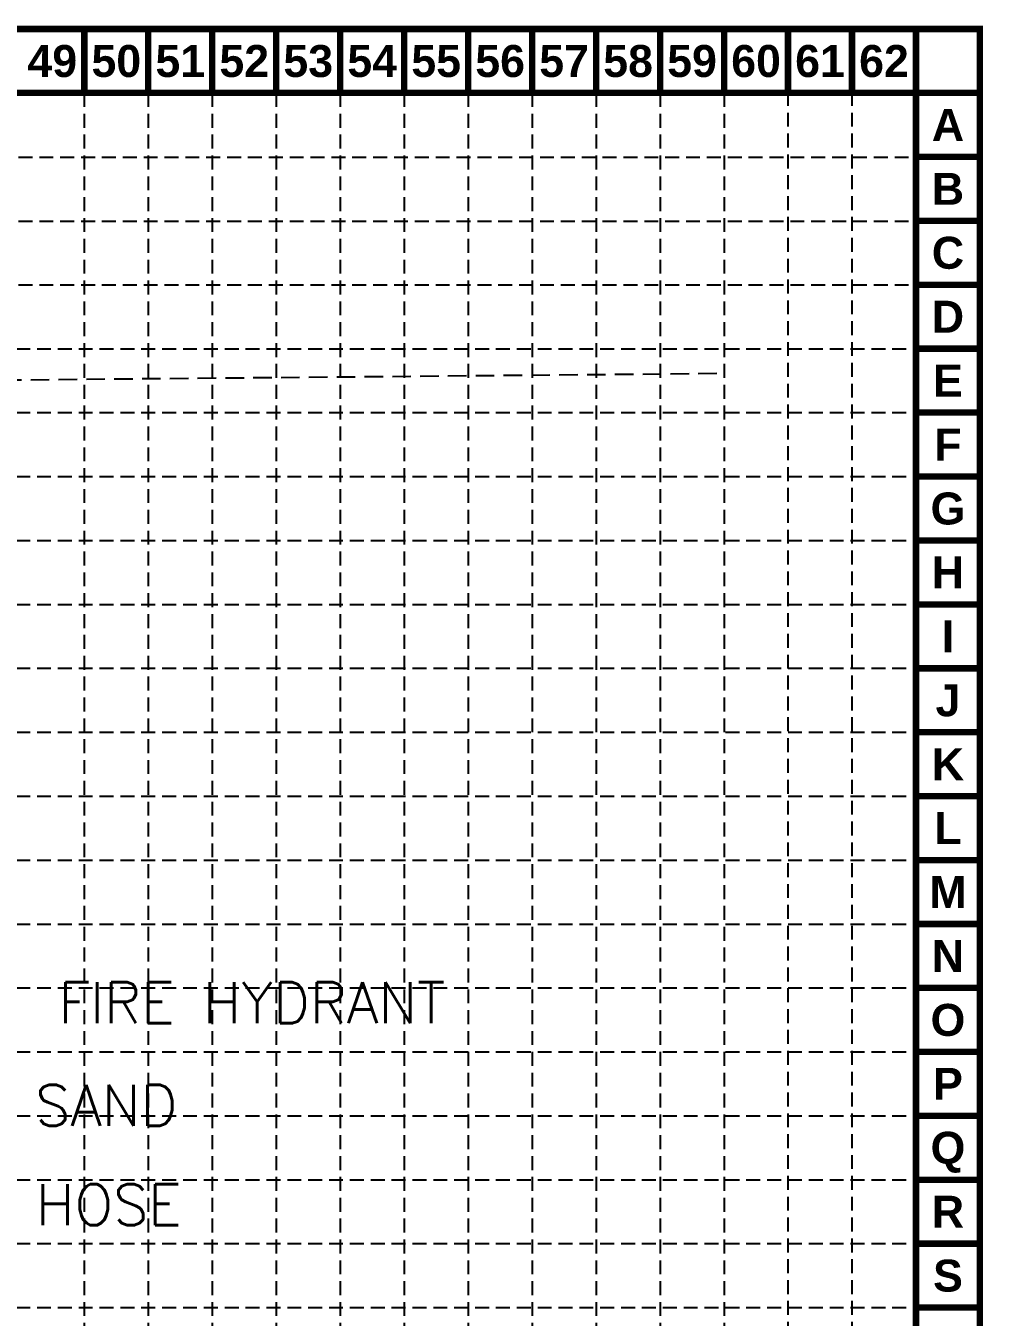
# Model space of a CAD drawing. Header units: feet. Extents: x 2414608 to 4831854, y 6980761 to 13962729.
# Drawn here: x 2416303 to 2416819, y 6981447 to 6982144 of the extents above; entities that cross this region are included whole.
import ezdxf
from ezdxf.enums import TextEntityAlignment as Align

# ---------------------------------------------------------------- set-up
doc = ezdxf.new("R2010")
doc.units = ezdxf.units.FT
doc.header["$LTSCALE"] = 40
doc.header["$MEASUREMENT"] = 0
doc.linetypes.add('DASHED2', pattern=[0.375, 0.25, -0.125])
doc.linetypes.add('HIDDEN', pattern=[0.375, 0.25, -0.125])
for name, color, linetype in [('BASE', 7, 'CONTINUOUS'), ('BATCH PLANT', 250, 'CONTINUOUS'), ('esmt', 2, 'DASHED2'), ('GRID', 254, 'HIDDEN')]:
    doc.layers.add(name, color=color, linetype=linetype)
doc.styles.add('L120', font='simplex.shx', dxfattribs={"height": 4.8})
doc.styles.get("Standard").update_dxf_attribs({"font": 'ARIALBD.TTF', "width": 2})

msp = doc.modelspace()

# ---------------------------------------------------------------- linework, layer by layer
at = {"layer": 'BASE', "color": 9}
msp.add_line((2416783.26, 6982107.84), (2416783.26, 6980796.84), dxfattribs=at)
at = {"layer": 'BASE', "const_width": 3.45}
for points in [[(2414609.76, 6980762.34), (2416817.76, 6980762.34), (2416817.76, 6982142.34), (2414609.76, 6982142.34)], [(2414644.26, 6980796.84), (2416783.26, 6980796.84), (2416783.26, 6982107.84), (2414644.26, 6982107.84)]]:
    msp.add_lwpolyline(points, close=True, dxfattribs=at)
for points in [[(2416334.76, 6982107.84), (2416334.76, 6982142.34)], [(2416369.26, 6982107.84), (2416369.26, 6982142.34)], [(2416403.76, 6982107.84), (2416403.76, 6982142.34)], [(2416438.26, 6982107.84), (2416438.26, 6982142.34)], [(2416472.76, 6982107.84), (2416472.76, 6982142.34)], [(2416507.26, 6982107.84), (2416507.26, 6982142.34)], [(2416541.76, 6982107.84), (2416541.76, 6982142.34)], [(2416576.26, 6982107.84), (2416576.26, 6982142.34)], [(2416610.76, 6982107.84), (2416610.76, 6982142.34)], [(2416645.26, 6982107.84), (2416645.26, 6982142.34)], [(2416679.76, 6982107.84), (2416679.76, 6982142.34)], [(2416714.26, 6982107.84), (2416714.26, 6982142.34)], [(2416748.76, 6982107.84), (2416748.76, 6982142.34)], [(2416783.26, 6982107.84), (2416783.26, 6982142.34)], [(2416817.76, 6982107.84), (2416817.76, 6982142.34)], [(2416817.76, 6982107.84), (2416783.26, 6982107.84)], [(2416817.76, 6982073.34), (2416783.26, 6982073.34)], [(2416817.76, 6982038.84), (2416783.26, 6982038.84)], [(2416817.76, 6982004.34), (2416783.26, 6982004.34)], [(2416817.76, 6981969.84), (2416783.26, 6981969.84)], [(2416817.76, 6981935.34), (2416783.26, 6981935.34)], [(2416817.76, 6981900.84), (2416783.26, 6981900.84)], [(2416817.76, 6981866.34), (2416783.26, 6981866.34)], [(2416817.76, 6981831.84), (2416783.26, 6981831.84)], [(2416817.76, 6981797.34), (2416783.26, 6981797.34)], [(2416817.76, 6981762.84), (2416783.26, 6981762.84)], [(2416817.76, 6981728.34), (2416783.26, 6981728.34)], [(2416817.76, 6981693.84), (2416783.26, 6981693.84)], [(2416817.76, 6981659.34), (2416783.26, 6981659.34)], [(2416817.76, 6981624.84), (2416783.26, 6981624.84)], [(2416817.76, 6981590.34), (2416783.26, 6981590.34)], [(2416817.76, 6981555.84), (2416783.26, 6981555.84)], [(2416817.76, 6981521.34), (2416783.26, 6981521.34)], [(2416817.76, 6981486.84), (2416783.26, 6981486.84)], [(2416817.76, 6981452.34), (2416783.26, 6981452.34)]]:
    msp.add_lwpolyline(points, dxfattribs=at)
at = {"layer": 'esmt', "color": 7}
msp.add_line((2416675.87, 6981956.35), (2416135.31, 6981951.34), dxfattribs=at)
at = {"layer": 'GRID', "color": 8, "linetype": 'HIDDEN', "ltscale": 0.75}
for p, q in [((2416334.76, 6982107.84), (2416334.76, 6980900.19)), ((2416369.26, 6982107.84), (2416369.26, 6980900.19)), ((2416403.76, 6982107.84), (2416403.76, 6980900.19)), ((2416438.26, 6982107.84), (2416438.26, 6980900.19)), ((2416472.76, 6982107.84), (2416472.76, 6980900.19)), ((2416507.26, 6982107.84), (2416507.26, 6980900.19)), ((2416541.76, 6982107.84), (2416541.76, 6980900.19)), ((2416576.26, 6982107.84), (2416576.26, 6980900.19)), ((2416610.76, 6982107.84), (2416610.76, 6980900.19)), ((2416645.26, 6982107.84), (2416645.26, 6980900.19)), ((2416679.76, 6982107.84), (2416679.76, 6980900.19)), ((2416714.2, 6982108.41), (2416714.2, 6980900.19)), ((2416748.7, 6982108.41), (2416748.7, 6980900.19)), ((2414645.53, 6982073.23), (2416784.53, 6982073.23)), ((2414645.53, 6982038.73), (2416784.53, 6982038.73)), ((2414645.53, 6982004.23), (2416784.53, 6982004.23)), ((2414644.26, 6981969.84), (2416783.26, 6981969.84)), ((2414644.26, 6981935.34), (2416783.26, 6981935.34)), ((2414644.26, 6981900.84), (2416783.26, 6981900.84)), ((2414644.26, 6981866.34), (2416783.26, 6981866.34)), ((2414644.26, 6981831.84), (2416783.26, 6981831.84)), ((2414644.26, 6981797.34), (2416783.26, 6981797.34)), ((2414644.26, 6981762.84), (2416783.26, 6981762.84)), ((2414644.26, 6981728.34), (2416783.26, 6981728.34)), ((2414644.26, 6981693.84), (2416783.26, 6981693.84)), ((2414644.26, 6981659.34), (2416783.26, 6981659.34)), ((2414644.26, 6981624.84), (2416783.26, 6981624.84)), ((2414644.26, 6981590.34), (2416783.26, 6981590.34)), ((2414644.26, 6981555.84), (2416783.26, 6981555.84)), ((2414644.26, 6981521.34), (2416783.26, 6981521.34)), ((2414644.26, 6981486.84), (2416783.26, 6981486.84)), ((2414644.26, 6981452.34), (2416783.26, 6981452.34))]:
    msp.add_line(p, q, dxfattribs=at)

# ---------------------------------------------------------------- texts
at = {"layer": 'BASE'}
for s, p in [('49', (2416317.51, 6982125.09)), ('50', (2416352.01, 6982125.09)), ('51', (2416386.51, 6982125.09)), ('52', (2416421.01, 6982125.09)), ('53', (2416455.51, 6982125.09)), ('54', (2416490.01, 6982125.09)), ('55', (2416524.51, 6982125.09)), ('56', (2416559.01, 6982125.09)), ('57', (2416593.51, 6982125.09)), ('58', (2416628.01, 6982125.09)), ('59', (2416662.51, 6982125.09)), ('60', (2416697.01, 6982125.09)), ('61', (2416731.51, 6982125.09)), ('62', (2416766.01, 6982125.09)), ('A', (2416800.51, 6982090.59)), ('B', (2416800.51, 6982056.09)), ('C', (2416800.51, 6982021.59)), ('D', (2416800.51, 6981987.09)), ('E', (2416800.51, 6981952.59)), ('F', (2416800.51, 6981918.09)), ('G', (2416800.51, 6981883.59)), ('H', (2416800.51, 6981849.09)), ('I', (2416800.51, 6981814.59)), ('J', (2416800.51, 6981780.09)), ('K', (2416800.51, 6981745.59)), ('L', (2416800.51, 6981711.09)), ('M', (2416800.51, 6981676.59)), ('N', (2416800.51, 6981642.09)), ('O', (2416800.51, 6981607.59)), ('P', (2416800.51, 6981573.09)), ('Q', (2416800.51, 6981538.59)), ('R', (2416800.51, 6981504.09)), ('S', (2416800.51, 6981469.59))]:
    msp.add_text(s, height=17.25, dxfattribs=at).set_placement(p, align=Align.MIDDLE_CENTER)
at = {"layer": 'BATCH PLANT', "color": 7, "style": 'L120'}
for s, height, p in [('FIRE HYDRANT', 22.1184, (2416425.13, 6981605.76)), ('SAND', 22.118, (2416346.65, 6981550.49)), ('HOSE', 22.118, (2416347.93, 6981496.78))]:
    msp.add_text(s, height=height, dxfattribs=at).set_placement(p, align=Align.CENTER)

doc.saveas('drawing.dxf')
